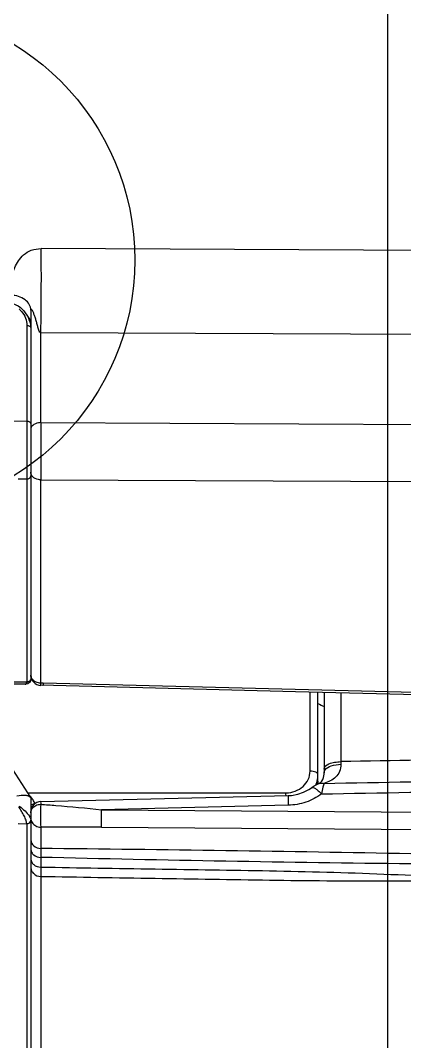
# Model space of a CAD drawing. Header units: millimetres. Extents: x -95754 to 177808, y 34455 to 150605.
# Drawn here: x 172907.8 to 172926.8, y 139490.9 to 139541.4 of the extents above; entities that cross this region are included whole.
import ezdxf

# ---------------------------------------------------------------- set-up
doc = ezdxf.new("R2010")
doc.units = ezdxf.units.MM
doc.header["$LTSCALE"] = 300
doc.layers.add('A-ETC-기계', color=253, linetype='Continuous')

# ---------------------------------------------------------------- blocks, each defined once
blk = doc.blocks.new('A$Cefb55bcc')
at = {"color": 8, "linetype": 'ByBlock', "ltscale": 3}
for p, q in [((567.618, -175.702), (567.618, -924.993)), ((584.769, -445.67), (584.769, -434.788)), ((585.26, -445.6), (585.26, -435.288)), ((585.463, -447.33), (585.463, -435.228)), ((585.26, -448.563), (585.26, -445.185)), ((584.769, -447.166), (584.769, -446.11)), ((581.769, -447.158), (548.175, -446.922)), ((585.886, -447.34), (585.463, -447.33)), ((585.463, -447.33), (585.463, -447.339)), ((581.77, -448.024), (548.175, -447.787)), ((585.26, -447.929), (585.26, -447.515)), ((572.535, -448.248), (581.77, -448.024)), ((584.772, -448.429), (572.539, -448.725)), ((585.281, -448.635), (585.26, -448.563)), ((588.417, -453.498), (585.281, -448.635)), ((571.066, -449.434), (571.08, -449.305)), ((571.069, -449.304), (571.068, -449.304)), ((585.424, -448.856), (572.647, -448.861)), ((570.766, -453.826), (570.766, -449.848)), ((571.066, -449.434), (571.066, -453.833)), ((569.931, -450.403), (569.932, -450.271)), ((571.458, -449.934), (571.458, -453.843)), ((569.931, -453.805), (569.931, -450.403)), ((548.175, -453.367), (584.654, -454.282)), ((584.654, -454.282), (584.769, -454.285)), ((584.769, -454.285), (584.769, -464.336)), ((585.463, -454.332), (585.463, -454.342)), ((585.463, -464.382), (585.463, -454.342)), ((586.949, -454.35), (585.463, -454.342)), ((585.537, -454.226), (586.869, -454.233)), ((585.26, -471.839), (585.26, -454.502)), ((584.769, -464.336), (550.453, -464.176)), ((585.456, -467.242), (585.463, -464.382)), ((585.89, -464.393), (585.463, -464.382)), ((585.26, -471.765), (585.26, -464.532)), ((584.766, -467.166), (552.307, -467.009)), ((584.766, -467.166), (584.766, -471.62)), ((585.456, -471.975), (585.456, -467.242)), ((585.457, -471.975), (585.456, -467.242)), ((587.79, -467.299), (585.456, -467.242)), ((584.766, -471.62), (553.922, -471.484)), ((585.26, -472.725), (585.26, -471.839)), ((585.28, -472.054), (585.26, -471.839)), ((585.774, -472.861), (585.774, -472.861)), ((553.907, -475.626), (584.75, -475.769))]:
    blk.add_line(p, q, dxfattribs=at)
at = {"color": 8, "linetype": 'ByBlock', "ltscale": 3, "elevation": 0}
blk.add_lwpolyline([(567.618, -945.35), (617.618, -945.35), (617.618, -155.345), (567.618, -155.345)], close=True, dxfattribs=at)
at = {"color": 8, "linetype": 'ByBlock', "ltscale": 3}
for points in [[(572.539, -448.725), (572.369, -448.736), (572.067, -448.791), (571.78, -448.889), (571.516, -449.027), (571.387, -449.115)], [(571.018, -449.327), (570.94, -449.377), (570.881, -449.436), (570.832, -449.514), (570.791, -449.627), (570.768, -449.784), (570.766, -449.848)], [(571.387, -449.115), (571.351, -449.142), (571.252, -449.208), (571.156, -449.263), (571.018, -449.327)], [(548.175, -453.261), (559.507, -453.544), (572.175, -453.861), (584.773, -454.177)], [(585.26, -454.502), (585.276, -454.402), (585.328, -454.314), (585.412, -454.252), (585.515, -454.227), (585.537, -454.226)], [(585.26, -472.012), (585.264, -472.064), (585.298, -472.172), (585.344, -472.243)], [(585.774, -472.861), (585.598, -472.688), (585.392, -472.384), (585.28, -472.054)], [(586.491, -473.113), (586.439, -473.111), (586.148, -473.061), (585.888, -472.944), (585.774, -472.861)]]:
    blk.add_lwpolyline(points, dxfattribs=at)
for centre in [(592.618, -425.253, 0), (592.618, -475.206, 0)]:
    blk.add_circle(centre, 12.5, dxfattribs=at)
for centre, radius, start, end in [((521.572, -445.91), 63.197, 359.81858, 0.2181), ((584.115, -131.73), 315.437, 269.57373, 270.11869), ((584.76, -447.929), 0.5, 271.3872, 0), ((590.479, -448.691), 17.832, 180.1034, 180.546), ((586.889, -447.333), 2.102, 218.3939, 219.0207), ((587.015, -447.23), 2.265, 219.046, 222.1986), ((587.077, -447.175), 2.348, 222.1691, 224.1917), ((572.37, -449.434), 1.305, 174.307, 179.9894), ((572.39, -449.766), 1.325, 160.9305, 164.6151), ((572.408, -449.773), 1.344, 156.8812, 160.9288), ((572.38, -449.763), 1.314, 165.7052, 179.9468), ((572.381, -449.764), 1.316, 164.62, 165.7011), ((501.965, -594.218), 156.969, 63.88198, 64.00389), ((584.76, -454.676), 0.5, 0, 88.5195), ((281.134, -465.47), 303.637, 359.68005, 0.21398), ((586.818, -471.752), 1.427, 219.8509, 226.818)]:
    blk.add_arc(centre, radius, start, end, dxfattribs=at)
for points, knots in [([(584.769, -444.728), (582.884, -444.698), (580.058, -444.653), (576.289, -444.594), (573.463, -444.546), (570.637, -444.513), (566.872, -444.504), (564.05, -444.531), (562.169, -444.561)], [0, 0, 0, 0, 0.250151, 0.375226, 0.500302, 0.625357, 0.750348, 1, 1, 1, 1]), ([(584.769, -445.189), (582.884, -445.159), (580.057, -445.114), (576.289, -445.053), (573.462, -445.012), (570.636, -444.949), (566.87, -444.818), (564.049, -444.674), (562.169, -444.561)], [0, 0, 0, 0, 0.250065, 0.375097, 0.50013, 0.625163, 0.750172, 1, 1, 1, 1]), ([(585.26, -445.185), (585.26, -445.126), (585.233, -445.005), (585.087, -444.803), (584.893, -444.73), (584.769, -444.728)], [0, 0, 0, 0, 0.241722, 0.489605, 1, 1, 1, 1]), ([(548.175, -445.264), (554.273, -445.248), (566.473, -445.308), (578.67, -445.522), (584.769, -445.67)], [0, 0, 0, 0, 0.499934, 1, 1, 1, 1]), ([(585.26, -445.6), (585.26, -445.546), (585.232, -445.435), (585.08, -445.251), (584.892, -445.191), (584.769, -445.189)], [0, 0, 0, 0, 0.228991, 0.471886, 1, 1, 1, 1]), ([(548.175, -445.404), (554.272, -445.584), (566.469, -445.874), (578.669, -446.051), (584.769, -446.11)], [0, 0, 0, 0, 0.499999, 1, 1, 1, 1]), ([(585.26, -446.078), (585.26, -446.025), (585.232, -445.914), (585.08, -445.731), (584.892, -445.671), (584.769, -445.67)], [0, 0, 0, 0, 0.228422, 0.471102, 1, 1, 1, 1]), ([(585.26, -446.562), (585.26, -446.504), (585.233, -446.384), (585.086, -446.184), (584.893, -446.112), (584.769, -446.11)], [0, 0, 0, 0, 0.240475, 0.487852, 1, 1, 1, 1]), ([(581.769, -447.158), (581.774, -447.282), (581.775, -447.571), (581.773, -447.86), (581.77, -448.024)], [0, 0, 0, 0, 0.430166, 1, 1, 1, 1]), ([(584.773, -448.296), (584.783, -448.102), (584.782, -447.725), (584.781, -447.348), (584.769, -447.166)], [0, 0, 0, 0, 0.51546, 1, 1, 1, 1]), ([(585.194, -447.392), (585.151, -447.324), (585.021, -447.208), (584.853, -447.168), (584.769, -447.166)], [0, 0, 0, 0, 0.488562, 1, 1, 1, 1]), ([(585.463, -447.33), (585.412, -447.329), (585.309, -447.362), (585.26, -447.462), (585.26, -447.509)], [0, 0, 0, 0, 0.519726, 1, 1, 1, 1]), ([(585.463, -447.339), (585.424, -447.338), (585.347, -447.356), (585.291, -447.414), (585.275, -447.447)], [0, 0, 0, 0, 0.515425, 1, 1, 1, 1]), ([(585.463, -447.339), (585.463, -447.395), (585.5, -447.528), (585.589, -447.732), (585.715, -447.955), (585.812, -448.102), (585.864, -448.174)], [0, 0, 0, 0, 0.181469, 0.43354, 0.715724, 1, 1, 1, 1]), ([(585.333, -447.707), (585.322, -447.69), (585.288, -447.63), (585.26, -447.563), (585.26, -447.515)], [0, 0, 0, 0, 0.300003, 1, 1, 1, 1]), ([(585.829, -448.204), (585.73, -448.131), (585.55, -447.979), (585.392, -447.802), (585.333, -447.707)], [0, 0, 0, 0, 0.524702, 1, 1, 1, 1]), ([(570.893, -448.808), (571.124, -448.634), (571.653, -448.358), (572.24, -448.255), (572.535, -448.248)], [0, 0, 0, 0, 0.495168, 1, 1, 1, 1]), ([(572.539, -448.725), (572.542, -448.725), (572.538, -448.708), (572.543, -448.689), (572.54, -448.646), (572.541, -448.592), (572.54, -448.522), (572.538, -448.406), (572.536, -448.314), (572.535, -448.248)], [0, 0, 0, 0, 0.017498, 0.069165, 0.154142, 0.270731, 0.416669, 0.589199, 1, 1, 1, 1]), ([(584.773, -448.296), (584.523, -448.278), (583.521, -448.203), (582.52, -448.106), (581.77, -448.024)], [0, 0, 0, 0, 0.2491, 1, 1, 1, 1]), ([(584.772, -448.429), (584.775, -448.407), (584.772, -448.362), (584.773, -448.318), (584.773, -448.296)], [0, 0, 0, 0, 0.499934, 1, 1, 1, 1]), ([(585.195, -448.082), (585.151, -448.147), (585.02, -448.256), (584.857, -448.294), (584.773, -448.296)], [0, 0, 0, 0, 0.4828, 1, 1, 1, 1]), ([(585.262, -448.235), (585.227, -448.276), (585.158, -448.315), (585.085, -448.323), (585.066, -448.323)], [0, 0, 0, 0, 0.741984, 1, 1, 1, 1]), ([(585.066, -448.323), (585.066, -448.344), (585.082, -448.393), (585.138, -448.501), (585.197, -448.583), (585.241, -448.638)], [0, 0, 0, 0, 0.172737, 0.414573, 1, 1, 1, 1]), ([(570.767, -449.331), (570.793, -449.268), (570.834, -449.092), (570.871, -448.917), (570.893, -448.808)], [0, 0, 0, 0, 0.381652, 1, 1, 1, 1]), ([(571.387, -449.115), (571.367, -449.13), (571.29, -449.129), (571.179, -449.066), (571.038, -448.958), (570.943, -448.863), (570.893, -448.808)], [0, 0, 0, 0, 0.126816, 0.334995, 0.632136, 1, 1, 1, 1]), ([(585.947, -448.714), (585.811, -448.746), (585.613, -448.769), (585.384, -448.723), (585.302, -448.668), (585.281, -448.635)], [0, 0, 0, 0, 0.602721, 0.830953, 1, 1, 1, 1]), ([(569.932, -450.271), (569.932, -450.15), (569.979, -449.915), (570.182, -449.632), (570.456, -449.441), (570.661, -449.362), (570.767, -449.331)], [0, 0, 0, 0, 0.268847, 0.514717, 0.755116, 1, 1, 1, 1]), ([(571.068, -449.304), (570.998, -449.332), (570.894, -449.348), (570.793, -449.336), (570.767, -449.331)], [0, 0, 0, 0, 0.741796, 1, 1, 1, 1]), ([(572.647, -448.861), (572.493, -448.861), (572.186, -448.914), (571.791, -449.149), (571.522, -449.506), (571.458, -449.794), (571.458, -449.934)], [0, 0, 0, 0, 0.261959, 0.516639, 0.761562, 1, 1, 1, 1]), ([(570.766, -449.85), (570.766, -449.862), (570.761, -449.913), (570.738, -449.961), (570.716, -449.992)], [0, 0, 0, 0, 0.238548, 1, 1, 1, 1]), ([(571.066, -449.762), (571.066, -449.818), (571.173, -449.89), (571.311, -449.924), (571.408, -449.934), (571.458, -449.934)], [0, 0, 0, 0, 0.369293, 0.663856, 1, 1, 1, 1]), ([(570.766, -450.037), (570.766, -450.155), (570.537, -450.309), (570.244, -450.382), (570.038, -450.402), (569.931, -450.403)], [0, 0, 0, 0, 0.369292, 0.663832, 1, 1, 1, 1]), ([(570.716, -449.992), (570.644, -450.091), (570.375, -450.231), (570.094, -450.27), (569.932, -450.271)], [0, 0, 0, 0, 0.42847, 1, 1, 1, 1]), ([(584.654, -454.282), (584.654, -454.266), (584.656, -454.241), (584.655, -454.204), (584.66, -454.189), (584.656, -454.174), (584.659, -454.174)], [0, 0, 0, 0, 0.429885, 0.744462, 0.935668, 1, 1, 1, 1]), ([(584.773, -454.177), (584.771, -454.177), (584.775, -454.192), (584.769, -454.207), (584.771, -454.244), (584.769, -454.269), (584.769, -454.285)], [0, 0, 0, 0, 0.06426, 0.255421, 0.569921, 1, 1, 1, 1]), ([(584.769, -454.285), (584.845, -454.286), (584.994, -454.316), (585.12, -454.405), (585.166, -454.459)], [0, 0, 0, 0, 0.515319, 1, 1, 1, 1]), ([(585.26, -454.502), (585.26, -454.457), (585.312, -454.36), (585.413, -454.331), (585.463, -454.332)], [0, 0, 0, 0, 0.470966, 1, 1, 1, 1]), ([(585.26, -454.509), (585.26, -454.465), (585.313, -454.369), (585.413, -454.342), (585.463, -454.342)], [0, 0, 0, 0, 0.467919, 1, 1, 1, 1]), ([(585.537, -454.226), (585.516, -454.226), (585.466, -454.25), (585.463, -454.305), (585.463, -454.332)], [0, 0, 0, 0, 0.422766, 1, 1, 1, 1]), ([(584.769, -464.336), (584.807, -464.337), (584.951, -464.351), (585.093, -464.416), (585.166, -464.492)], [0, 0, 0, 0, 0.267201, 1, 1, 1, 1]), ([(585.166, -464.492), (585.181, -464.507), (585.232, -464.569), (585.26, -464.65), (585.26, -464.709)], [0, 0, 0, 0, 0.265958, 1, 1, 1, 1]), ([(585.463, -464.382), (585.413, -464.382), (585.318, -464.403), (585.26, -464.491), (585.26, -464.532)], [0, 0, 0, 0, 0.550983, 1, 1, 1, 1]), ([(584.766, -467.166), (584.805, -467.165), (584.947, -467.153), (585.09, -467.097), (585.166, -467.027)], [0, 0, 0, 0, 0.270969, 1, 1, 1, 1]), ([(585.166, -467.027), (585.173, -467.02), (585.201, -466.992), (585.223, -466.96), (585.236, -466.934)], [0, 0, 0, 0, 0.262281, 1, 1, 1, 1]), ([(585.456, -467.242), (585.408, -467.241), (585.32, -467.224), (585.26, -467.143), (585.26, -467.105)], [0, 0, 0, 0, 0.565118, 1, 1, 1, 1]), ([(584.766, -471.62), (584.75, -472.32), (584.738, -473.703), (584.739, -475.087), (584.75, -475.769)], [0, 0, 0, 0, 0.506357, 1, 1, 1, 1]), ([(584.766, -471.62), (584.801, -471.624), (584.845, -471.695), (584.878, -471.785), (584.907, -471.879), (584.941, -472.001), (584.981, -472.153), (585.022, -472.301), (585.059, -472.415), (585.088, -472.495), (585.117, -472.572), (585.149, -472.641), (585.176, -472.692), (585.199, -472.728), (585.215, -472.752), (585.239, -472.772), (585.263, -472.754), (585.26, -472.736), (585.26, -472.725)], [0, 0, 0, 0, 0.08073, 0.156053, 0.230163, 0.303572, 0.448136, 0.588568, 0.656397, 0.722092, 0.784966, 0.843427, 0.895673, 0.9188, 0.939198, 0.964906, 0.974537, 1, 1, 1, 1]), ([(585.384, -472.372), (585.364, -472.345), (585.295, -472.237), (585.26, -472.107), (585.26, -472.012)], [0, 0, 0, 0, 0.262093, 1, 1, 1, 1]), ([(585.456, -471.975), (585.437, -471.975), (585.37, -471.968), (585.3, -471.933), (585.275, -471.891)], [0, 0, 0, 0, 0.281454, 1, 1, 1, 1]), ([(585.722, -472.666), (585.64, -472.567), (585.506, -472.349), (585.456, -472.097), (585.456, -471.975)], [0, 0, 0, 0, 0.515096, 1, 1, 1, 1]), ([(585.26, -472.725), (585.26, -472.821), (585.318, -473.026), (585.545, -473.266), (585.867, -473.422), (586.115, -473.46), (586.242, -473.461)], [0, 0, 0, 0, 0.214575, 0.451231, 0.716221, 1, 1, 1, 1]), ([(586.242, -473.461), (586.242, -473.576), (586.26, -473.806), (586.247, -474.272), (586.117, -474.739), (585.881, -475.172), (585.62, -475.485), (585.232, -475.721), (584.915, -475.77), (584.75, -475.769)], [0, 0, 0, 0, 0.111013, 0.222526, 0.450396, 0.570409, 0.698126, 0.84076, 1, 1, 1, 1])]:
    blk.add_open_spline(points, degree=3, knots=knots, dxfattribs=at)
for points in [[(585.243, -447.499), (585.232, -447.462), (585.215, -447.425), (585.194, -447.392)], [(585.26, -447.614), (585.26, -447.575), (585.254, -447.536), (585.243, -447.499)], [(585.275, -447.447), (585.265, -447.468), (585.26, -447.492), (585.26, -447.515)], [(585.243, -447.982), (585.232, -448.017), (585.216, -448.051), (585.195, -448.082)], [(585.26, -447.874), (585.26, -447.911), (585.254, -447.947), (585.243, -447.982)], [(570.893, -448.808), (567.983, -448.861), (565.072, -448.913), (562.162, -448.962)], [(570.767, -449.331), (567.899, -449.384), (565.031, -449.435), (562.163, -449.484)], [(562.169, -450.543), (564.756, -450.498), (567.344, -450.451), (569.931, -450.403)], [(585.166, -454.459), (585.196, -454.493), (585.22, -454.532), (585.236, -454.574)], [(585.236, -454.574), (585.249, -454.607), (585.257, -454.642), (585.259, -454.677)], [(585.236, -466.934), (585.251, -466.902), (585.26, -466.866), (585.26, -466.831)], [(585.275, -471.891), (585.266, -471.875), (585.26, -471.857), (585.26, -471.839)]]:
    blk.add_open_spline(points, degree=3, dxfattribs=at)
blk = doc.blocks.new('G$C618AA28F')
at = {"color": 0}
blk.add_blockref('A$Cefb55bcc', (-1190.043, 550.644), dxfattribs=at)
blk = doc.blocks.new('4F_기계장비')
at = {"layer": 'A-ETC-기계', "rotation": 180}
blk.add_blockref('G$C618AA28F', (79750.001, -9000.001), dxfattribs=at)

msp = doc.modelspace()

# ---------------------------------------------------------------- block references
at = {"layer": 'A-ETC-기계'}
msp.add_blockref('4F_기계장비', (92553.571, 148605.018), dxfattribs=at)

doc.saveas('drawing.dxf')
